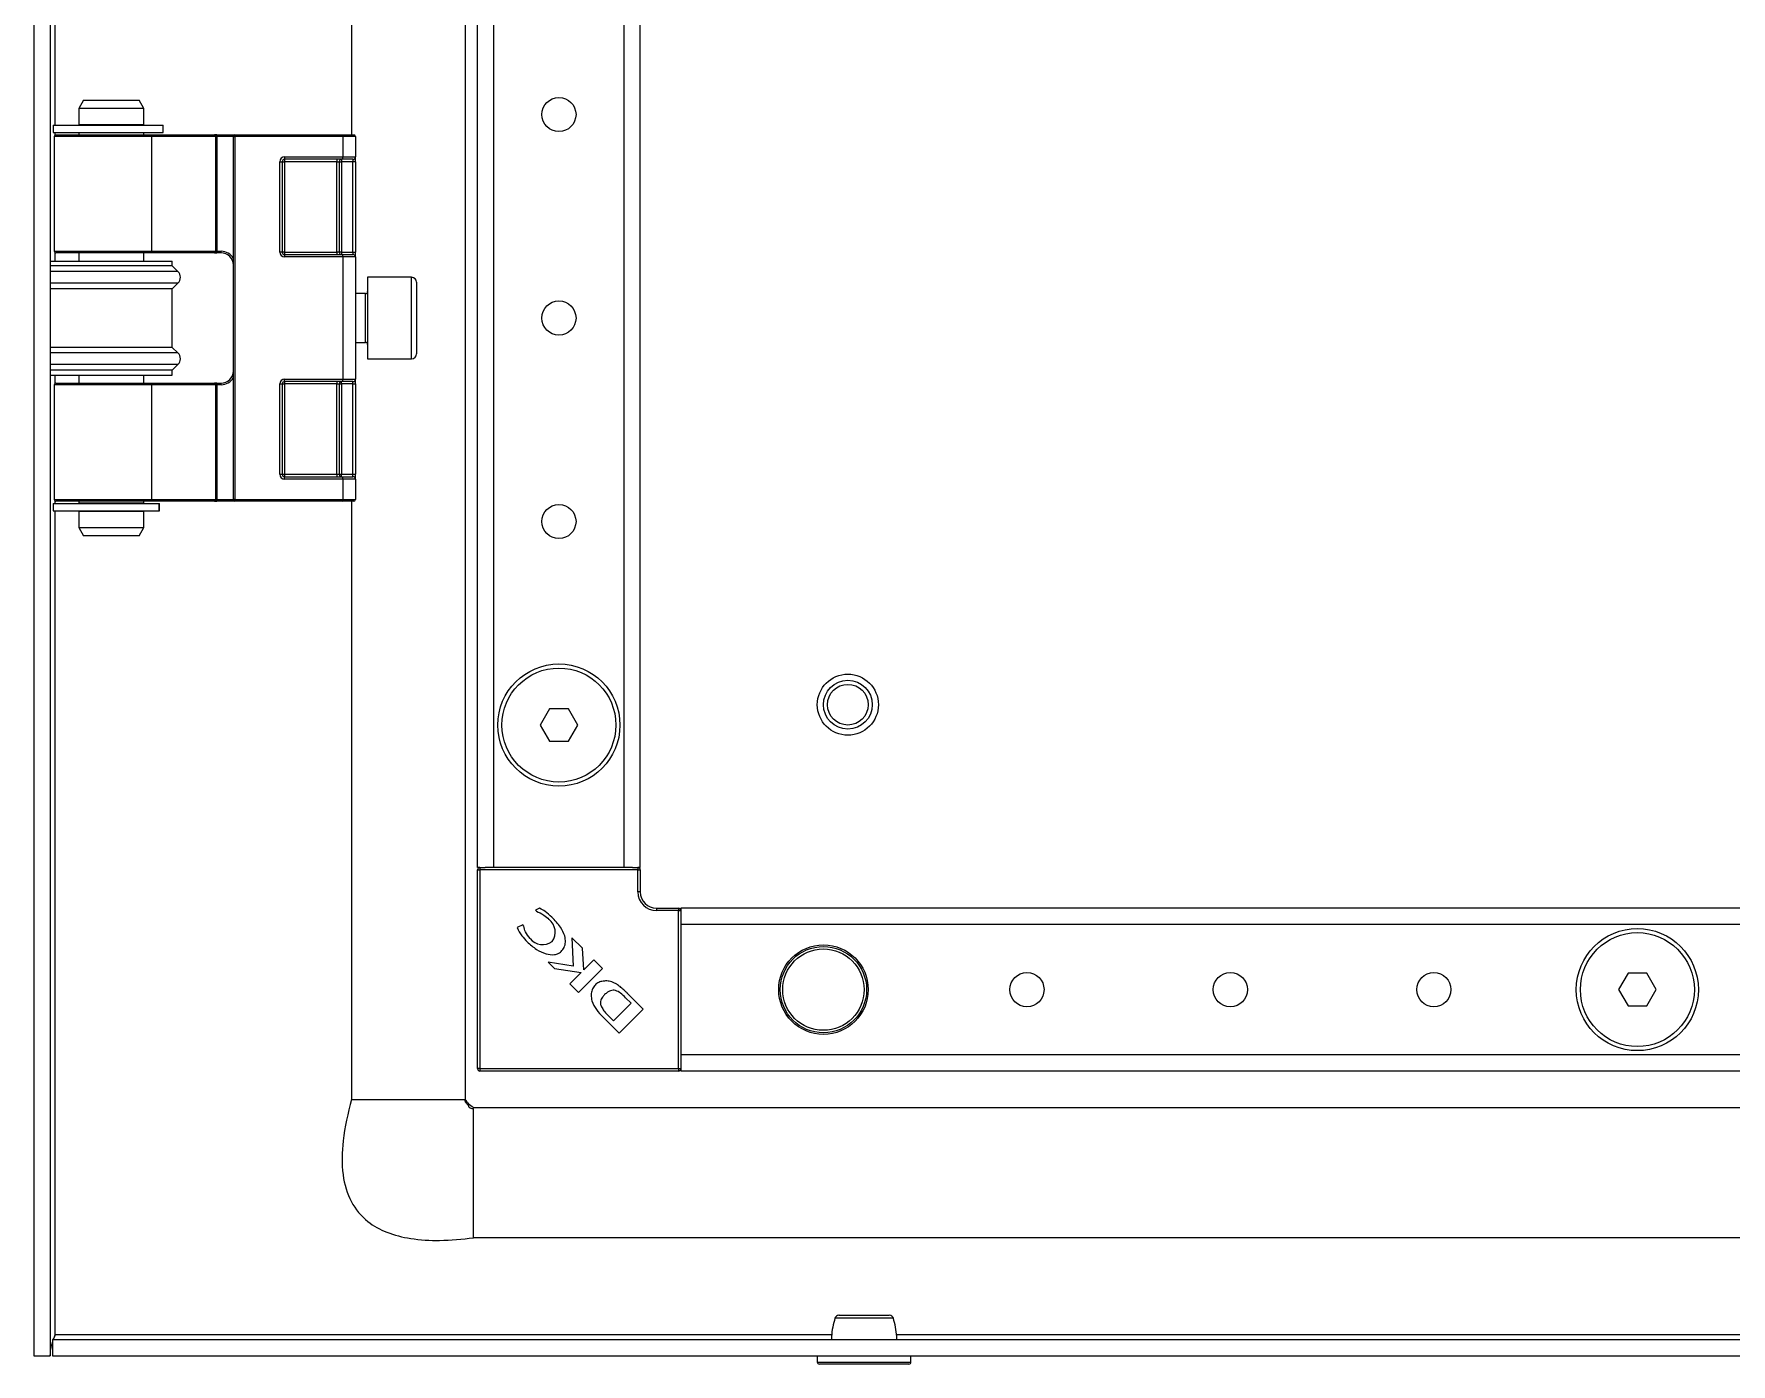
# Model space of a CAD drawing. Header units: millimetres. Extents: x -683 to 2605, y -1229 to 1219.
# Drawn here: x -454.2 to -245.6, y -801.6 to -638.2 of the extents above; entities that cross this region are included whole.
import ezdxf

# ---------------------------------------------------------------- set-up
doc = ezdxf.new("R2010")
doc.units = ezdxf.units.MM

msp = doc.modelspace()

# ---------------------------------------------------------------- linework, layer by layer
at = {"color": 7, "linetype": 'Continuous', "lineweight": 25}
for p, q in [((-454.16, 554.38), (-454.16, -800.62)), ((-452.16, 554.38), (-452.16, -800.62)), ((-401.16, 522.88), (-401.16, -769.12)), ((-399.66, -740.62), (-399.66, 494.38)), ((-379.66, -740.62), (-379.66, 494.38)), ((-415.16, -345.62), (-415.16, -650.62)), ((-448.08, -646.37), (-448.66, -647.37)), ((-448.08, -646.37), (-445.11, -646.37)), ((-445.11, -646.37), (-441.24, -646.37)), ((-440.66, -647.37), (-441.24, -646.37)), ((-448.66, -647.37), (-448.66, -649.37)), ((-445.19, -647.37), (-448.66, -647.37)), ((-440.66, -647.37), (-445.19, -647.37)), ((-440.66, -649.37), (-440.66, -647.37)), ((-451.81, -649.42), (-451.81, -650.32)), ((-451.81, -649.42), (-438.34, -649.42)), ((-451.81, -650.32), (-438.34, -650.32)), ((-440.66, -649.37), (-448.66, -649.37)), ((-448.66, -650.37), (-448.66, -650.62)), ((-440.66, -650.37), (-448.66, -650.37)), ((-448.16, -649.37), (-448.16, -649.42)), ((-448.16, -650.32), (-448.16, -650.37)), ((-441.16, -649.42), (-441.16, -649.37)), ((-441.16, -650.37), (-441.16, -650.32)), ((-440.66, -650.62), (-440.66, -650.37)), ((-438.34, -649.42), (-438.29, -649.42)), ((-438.34, -650.32), (-438.29, -650.32)), ((-438.29, -650.32), (-438.29, -649.42)), ((-451.66, -650.82), (-451.66, -664.92)), ((-451.46, -650.62), (-439.85, -650.62)), ((-439.85, -650.62), (-431.96, -650.62)), ((-431.68, -650.62), (-431.96, -650.62)), ((-431.68, -650.62), (-429.46, -650.62)), ((-429.66, -695.42), (-429.66, -650.82)), ((-429.46, -650.62), (-416.24, -650.62)), ((-416.24, -650.62), (-414.86, -650.62)), ((-416.16, -653.32), (-416.16, -650.82)), ((-414.66, -650.82), (-414.66, -653.32)), ((-423.66, -653.92), (-423.66, -665.02)), ((-416.28, -653.62), (-423.36, -653.62)), ((-416.66, -653.92), (-416.66, -665.02)), ((-414.96, -653.62), (-416.28, -653.62)), ((-414.66, -653.92), (-414.66, -653.32)), ((-414.66, -653.92), (-414.66, -665.02)), ((-439.85, -665.12), (-451.46, -665.12)), ((-448.66, -665.12), (-448.66, -666.12)), ((-440.66, -666.12), (-440.66, -665.12)), ((-431.96, -665.12), (-439.85, -665.12)), ((-431.96, -665.12), (-431.68, -665.12)), ((-431.16, -665.12), (-431.68, -665.12)), ((-414.66, -665.62), (-414.66, -665.02)), ((-452.16, -666.12), (-437.16, -666.12)), ((-437.16, -666.72), (-452.16, -666.72)), ((-437.16, -666.72), (-437.16, -666.12)), ((-436.46, -667.4), (-437.16, -666.72)), ((-423.36, -665.32), (-416.28, -665.32)), ((-416.28, -665.32), (-414.96, -665.32)), ((-416.16, -680.62), (-416.16, -665.62)), ((-414.66, -665.62), (-414.66, -680.62)), ((-437.16, -669.52), (-436.46, -668.83)), ((-407.76, -668.12), (-413.16, -668.12)), ((-413.16, -668.12), (-413.16, -673.12)), ((-407.16, -668.72), (-407.16, -673.12)), ((-437.16, -669.52), (-452.16, -669.52)), ((-437.16, -676.72), (-437.16, -669.52)), ((-413.41, -670.12), (-414.66, -670.12)), ((-413.16, -673.12), (-413.16, -678.12)), ((-407.16, -673.12), (-407.16, -677.52)), ((-437.16, -676.72), (-452.16, -676.72)), ((-436.46, -677.4), (-437.16, -676.72)), ((-414.66, -676.12), (-413.41, -676.12)), ((-437.16, -679.52), (-452.16, -679.52)), ((-437.16, -679.52), (-436.46, -678.83)), ((-437.16, -680.12), (-437.16, -679.52)), ((-413.16, -678.12), (-407.76, -678.12)), ((-452.16, -680.12), (-437.16, -680.12)), ((-451.66, -681.32), (-451.66, -695.42)), ((-451.46, -681.12), (-439.85, -681.12)), ((-448.66, -680.12), (-448.66, -681.12)), ((-440.66, -681.12), (-440.66, -680.12)), ((-439.85, -681.12), (-431.96, -681.12)), ((-431.68, -681.12), (-431.96, -681.12)), ((-431.68, -681.12), (-431.16, -681.12)), ((-423.66, -681.22), (-423.66, -692.32)), ((-416.28, -680.92), (-423.36, -680.92)), ((-416.66, -681.22), (-416.66, -692.32)), ((-414.96, -680.92), (-416.28, -680.92)), ((-414.66, -681.22), (-414.66, -680.62)), ((-414.66, -681.22), (-414.66, -692.32)), ((-423.36, -692.62), (-416.28, -692.62)), ((-416.28, -692.62), (-414.96, -692.62)), ((-416.16, -695.42), (-416.16, -692.92)), ((-414.66, -692.92), (-414.66, -692.32)), ((-414.66, -692.92), (-414.66, -695.42)), ((-451.81, -695.92), (-451.81, -696.82)), ((-451.81, -695.92), (-438.82, -695.92)), ((-439.85, -695.62), (-451.46, -695.62)), ((-448.66, -695.62), (-448.66, -695.87)), ((-440.66, -695.87), (-448.66, -695.87)), ((-448.16, -695.87), (-448.16, -695.92)), ((-441.16, -695.92), (-441.16, -695.87)), ((-440.66, -695.87), (-440.66, -695.62)), ((-431.96, -695.62), (-439.85, -695.62)), ((-438.82, -695.92), (-438.74, -695.92)), ((-438.74, -696.82), (-438.74, -695.92)), ((-438.74, -695.92), (-438.72, -695.92)), ((-438.72, -696.82), (-438.72, -695.92)), ((-431.96, -695.62), (-431.68, -695.62)), ((-429.46, -695.62), (-431.68, -695.62)), ((-416.24, -695.62), (-429.46, -695.62)), ((-414.86, -695.62), (-416.24, -695.62)), ((-415.16, -695.62), (-415.16, -769.12)), ((-451.81, -696.82), (-438.82, -696.82)), ((-448.66, -696.87), (-448.66, -698.87)), ((-440.66, -696.87), (-448.66, -696.87)), ((-448.16, -696.82), (-448.16, -696.87)), ((-441.16, -696.87), (-441.16, -696.82)), ((-440.66, -698.87), (-440.66, -696.87)), ((-438.82, -696.82), (-438.74, -696.82)), ((-438.74, -696.82), (-438.72, -696.82)), ((-448.66, -698.87), (-448.08, -699.87)), ((-448.66, -698.87), (-440.66, -698.87)), ((-441.24, -699.87), (-448.08, -699.87)), ((-441.24, -699.87), (-440.66, -698.87)), ((-390.81, -721.12), (-391.97, -723.12)), ((-388.5, -721.12), (-390.81, -721.12)), ((-387.35, -723.12), (-388.5, -721.12)), ((-391.97, -723.12), (-390.81, -725.12)), ((-388.5, -725.12), (-387.35, -723.12)), ((-390.81, -725.12), (-388.5, -725.12)), ((-399.36, -740.62), (-399.66, -740.62)), ((-399.66, -765.32), (-399.66, -740.92)), ((-399.36, -740.62), (-398.71, -740.62)), ((-397.66, -740.62), (-398.71, -740.62)), ((-381.66, -740.62), (-397.66, -740.62)), ((-380.6, -740.62), (-381.66, -740.62)), ((-380.6, -740.62), (-379.96, -740.62)), ((-379.66, -740.62), (-379.96, -740.62)), ((-379.66, -740.92), (-379.66, -743.62)), ((-392.03, -745.62), (-392.54, -745.87)), ((-392.54, -745.87), (-392.43, -745.98)), ((-377.66, -745.62), (-374.96, -745.62)), ((-194.66, -745.62), (-374.66, -745.62)), ((-374.66, -745.62), (-374.66, -745.92)), ((-374.66, -745.92), (-374.66, -746.56)), ((-394.11, -747.68), (-394.8, -748.01)), ((-393.98, -747.82), (-394.11, -747.68)), ((-374.66, -746.56), (-374.66, -747.62)), ((-374.66, -747.62), (-374.66, -763.62)), ((-388.07, -749.25), (-387.89, -752.72)), ((-386.78, -750.53), (-388.07, -749.25)), ((-386.61, -753.19), (-386.78, -750.53)), ((-390.99, -752.25), (-390.19, -753.04)), ((-387.89, -752.72), (-390.99, -752.25)), ((-385.37, -751.95), (-386.61, -753.19)), ((-384.31, -753.01), (-385.37, -751.95)), ((-390.19, -753.04), (-386.93, -753.53)), ((-386.93, -753.53), (-388.32, -754.92)), ((-387.27, -755.97), (-384.31, -753.01)), ((-258.31, -753.62), (-259.47, -755.62)), ((-256, -753.62), (-258.31, -753.62)), ((-254.85, -755.62), (-256, -753.62)), ((-388.32, -754.92), (-387.27, -755.97)), ((-380.79, -757.27), (-381.46, -756.61)), ((-381.2, -756.12), (-381.21, -756.1)), ((-379.31, -758.01), (-381.2, -756.12)), ((-259.47, -755.62), (-258.31, -757.62)), ((-256, -757.62), (-254.85, -755.62)), ((-383.71, -758.73), (-382.97, -759.45)), ((-382.97, -759.45), (-380.79, -757.27)), ((-382.26, -760.97), (-379.31, -758.01)), ((-258.31, -757.62), (-256, -757.62)), ((-384.26, -758.98), (-382.26, -760.97)), ((-374.66, -763.62), (-374.66, -764.67)), ((-374.66, -764.67), (-374.66, -765.32)), ((-374.96, -765.62), (-399.36, -765.62)), ((-374.66, -765.32), (-374.66, -765.62)), ((-194.66, -765.62), (-374.66, -765.62)), ((-400.16, -770.12), (-194.06, -770.12)), ((-67.16, -786.12), (-400.16, -786.12)), ((-451.75, -798.62), (-451.56, -798.02)), ((-454.16, -800.62), (-452.16, -800.62)), ((-451.86, -798.62), (-61.46, -798.62)), ((-451.86, -798.62), (-451.86, -800.62)), ((-451.86, -800.62), (-61.46, -800.62)), ((-357.91, -800.62), (-357.91, -801.37)), ((-346.41, -801.37), (-346.41, -800.62)), ((-355.17, -801.62), (-357.66, -801.62)), ((-346.66, -801.62), (-355.17, -801.62))]:
    msp.add_line(p, q, dxfattribs=at)
at = {"color": 8, "linetype": 'Continuous', "lineweight": 18}
for p, q in [((-397.66, -740.62), (-397.66, 494.38)), ((-381.66, -740.62), (-381.66, 494.38)), ((-451.56, -649.42), (-451.56, -346.82)), ((-451.56, -650.64), (-451.56, -650.32)), ((-438.34, -649.42), (-438.34, -650.32)), ((-439.71, -650.82), (-451.66, -650.82)), ((-439.71, -650.82), (-439.71, -664.92)), ((-431.82, -650.82), (-439.71, -650.82)), ((-431.82, -664.92), (-431.82, -650.82)), ((-431.68, -650.82), (-431.82, -650.82)), ((-431.68, -650.82), (-431.68, -650.62)), ((-431.68, -650.82), (-431.68, -664.92)), ((-429.66, -650.82), (-431.68, -650.82)), ((-429.66, -650.82), (-429.46, -650.82)), ((-429.46, -650.62), (-429.46, -650.82)), ((-429.46, -650.82), (-429.46, -695.42)), ((-416.16, -650.82), (-429.46, -650.82)), ((-414.66, -650.82), (-416.16, -650.82)), ((-423.96, -665.02), (-423.96, -653.92)), ((-423.96, -653.92), (-423.66, -653.92)), ((-423.66, -653.92), (-423.36, -653.92)), ((-423.36, -653.32), (-416.16, -653.32)), ((-423.36, -653.32), (-423.36, -653.62)), ((-423.36, -653.62), (-423.36, -653.92)), ((-416.96, -653.92), (-423.36, -653.92)), ((-423.36, -653.92), (-423.36, -665.02)), ((-416.96, -653.62), (-416.96, -653.92)), ((-416.96, -653.92), (-416.66, -653.92)), ((-416.96, -665.02), (-416.96, -653.92)), ((-416.66, -653.92), (-416.36, -653.92)), ((-416.36, -653.62), (-416.36, -653.92)), ((-414.96, -653.92), (-416.36, -653.92)), ((-416.36, -653.92), (-416.36, -665.02)), ((-416.16, -653.32), (-414.66, -653.32)), ((-414.96, -653.62), (-414.96, -653.92)), ((-414.66, -653.92), (-414.96, -653.92)), ((-414.96, -665.02), (-414.96, -653.92)), ((-451.66, -664.92), (-439.71, -664.92)), ((-451.56, -666.12), (-451.56, -665.09)), ((-439.71, -664.92), (-431.82, -664.92)), ((-431.68, -664.92), (-431.82, -664.92)), ((-431.68, -665.12), (-431.68, -664.92)), ((-431.68, -664.92), (-431.16, -664.92)), ((-431.16, -665.12), (-431.16, -664.92)), ((-423.66, -665.02), (-423.96, -665.02)), ((-423.36, -665.02), (-423.66, -665.02)), ((-423.36, -665.02), (-416.96, -665.02)), ((-423.36, -665.02), (-423.36, -665.32)), ((-416.96, -665.02), (-416.96, -665.32)), ((-416.66, -665.02), (-416.96, -665.02)), ((-416.36, -665.02), (-416.66, -665.02)), ((-416.36, -665.02), (-414.96, -665.02)), ((-416.36, -665.02), (-416.36, -665.32)), ((-414.96, -665.02), (-414.96, -665.32)), ((-414.96, -665.02), (-414.66, -665.02)), ((-423.36, -665.32), (-423.36, -665.62)), ((-416.16, -665.62), (-423.36, -665.62)), ((-414.66, -665.62), (-416.16, -665.62)), ((-436.46, -667.4), (-452.16, -667.4)), ((-436.46, -668.83), (-452.16, -668.83)), ((-407.76, -673.12), (-407.76, -668.12)), ((-413.41, -676.12), (-413.41, -670.12)), ((-407.76, -678.12), (-407.76, -673.12)), ((-436.46, -677.4), (-452.16, -677.4)), ((-436.46, -678.83), (-452.16, -678.83)), ((-439.71, -681.32), (-451.66, -681.32)), ((-451.56, -681.14), (-451.56, -680.12)), ((-439.71, -681.32), (-439.71, -695.42)), ((-431.82, -681.32), (-439.71, -681.32)), ((-431.82, -695.42), (-431.82, -681.32)), ((-431.82, -681.32), (-431.68, -681.32)), ((-431.68, -681.32), (-431.68, -681.12)), ((-431.68, -681.32), (-431.68, -695.42)), ((-431.16, -681.32), (-431.68, -681.32)), ((-431.16, -681.32), (-431.16, -681.12)), ((-423.96, -692.32), (-423.96, -681.22)), ((-423.96, -681.22), (-423.66, -681.22)), ((-423.66, -681.22), (-423.36, -681.22)), ((-423.36, -680.62), (-416.16, -680.62)), ((-423.36, -680.92), (-423.36, -680.62)), ((-423.36, -680.92), (-423.36, -681.22)), ((-416.96, -681.22), (-423.36, -681.22)), ((-423.36, -681.22), (-423.36, -692.32)), ((-416.96, -680.92), (-416.96, -681.22)), ((-416.96, -681.22), (-416.66, -681.22)), ((-416.96, -692.32), (-416.96, -681.22)), ((-416.66, -681.22), (-416.36, -681.22)), ((-416.36, -681.22), (-416.36, -680.92)), ((-414.96, -681.22), (-416.36, -681.22)), ((-416.36, -681.22), (-416.36, -692.32)), ((-416.16, -680.62), (-414.66, -680.62)), ((-414.96, -681.22), (-414.96, -680.92)), ((-414.96, -681.22), (-414.66, -681.22)), ((-414.96, -692.32), (-414.96, -681.22)), ((-423.96, -692.32), (-423.66, -692.32)), ((-423.66, -692.32), (-423.36, -692.32)), ((-423.36, -692.32), (-416.96, -692.32)), ((-423.36, -692.32), (-423.36, -692.62)), ((-423.36, -692.92), (-423.36, -692.62)), ((-416.16, -692.92), (-423.36, -692.92)), ((-416.96, -692.32), (-416.96, -692.62)), ((-416.96, -692.32), (-416.66, -692.32)), ((-416.66, -692.32), (-416.36, -692.32)), ((-416.36, -692.62), (-416.36, -692.32)), ((-416.36, -692.32), (-414.96, -692.32)), ((-414.66, -692.92), (-416.16, -692.92)), ((-414.96, -692.62), (-414.96, -692.32)), ((-414.96, -692.32), (-414.66, -692.32)), ((-451.66, -695.42), (-439.71, -695.42)), ((-451.56, -695.92), (-451.56, -695.59)), ((-439.71, -695.42), (-431.82, -695.42)), ((-438.82, -695.92), (-438.82, -696.82)), ((-431.82, -695.42), (-431.68, -695.42)), ((-431.68, -695.62), (-431.68, -695.42)), ((-431.68, -695.42), (-429.66, -695.42)), ((-429.46, -695.42), (-429.66, -695.42)), ((-429.46, -695.42), (-416.16, -695.42)), ((-429.46, -695.42), (-429.46, -695.62)), ((-416.16, -695.42), (-414.66, -695.42)), ((-451.56, -798.02), (-451.56, -696.82)), ((-399.66, -740.92), (-399.36, -740.92)), ((-399.36, -740.62), (-399.36, -740.92)), ((-399.36, -740.92), (-399.36, -765.32)), ((-379.96, -740.92), (-399.36, -740.92)), ((-379.96, -740.62), (-379.96, -740.92)), ((-379.96, -743.62), (-379.96, -740.92)), ((-379.96, -740.92), (-379.66, -740.92)), ((-379.66, -743.62), (-379.96, -743.62)), ((-377.66, -745.62), (-377.66, -745.92)), ((-374.96, -745.92), (-377.66, -745.92)), ((-374.96, -745.62), (-374.96, -745.92)), ((-374.96, -765.32), (-374.96, -745.92)), ((-374.96, -745.92), (-374.66, -745.92)), ((-194.66, -747.62), (-374.66, -747.62)), ((-194.66, -763.62), (-374.66, -763.62)), ((-399.36, -765.32), (-399.66, -765.32)), ((-399.36, -765.32), (-374.96, -765.32)), ((-399.36, -765.32), (-399.36, -765.62)), ((-374.96, -765.32), (-374.96, -765.62)), ((-374.96, -765.32), (-374.66, -765.32)), ((-356.13, -798.02), (-451.56, -798.02)), ((-165.13, -798.02), (-348.19, -798.02)), ((-357.91, -801.37), (-355.3, -801.37)), ((-355.3, -801.37), (-346.41, -801.37))]:
    msp.add_line(p, q, dxfattribs=at)
at = {"color": 7, "linetype": 'Continuous', "lineweight": 25}
for centre, radius in [((-389.66, -648.12), 2.1), ((-389.66, -673.12), 2.1), ((-389.66, -698.12), 2.1), ((-389.66, -723.12), 7.5), ((-389.66, -723.12), 7), ((-354.16, -720.62), 3.75), ((-354.16, -720.62), 3), ((-354.16, -720.62), 2.5), ((-257.16, -755.62), 7.5), ((-357.16, -755.62), 5.5), ((-357.16, -755.62), 5), ((-257.16, -755.62), 7), ((-332.16, -755.62), 2.1), ((-307.16, -755.62), 2.1), ((-282.16, -755.62), 2.1)]:
    msp.add_circle(centre, radius, dxfattribs=at)
at = {"color": 8, "linetype": 'Continuous', "lineweight": 18}
msp.add_circle((-357.16, -755.62), 5.3, dxfattribs=at)
at = {"color": 7, "linetype": 'Continuous', "lineweight": 25}
for centre, radius, start, end in [((-451.46, -650.82), 0.2, 90, 180), ((-429.46, -650.82), 0.2, 90, 180), ((-414.86, -650.82), 0.2, 0, 90), ((-423.36, -653.92), 0.3, 90, 180), ((-416.36, -653.92), 0.3, 90, 180), ((-414.96, -653.32), 0.3, 270, 0), ((-451.46, -664.92), 0.2, 180, 270), ((-431.16, -666.62), 1.5, 0, 90), ((-423.36, -665.02), 0.3, 180, 270), ((-416.36, -665.02), 0.3, 180, 270), ((-414.96, -665.62), 0.3, 0, 90), ((-437.16, -668.12), 1, 314.427, 45.573), ((-407.76, -668.72), 0.6, 0, 90), ((-413.41, -669.87), 0.25, 270, 360), ((-437.16, -678.12), 1, 314.427, 45.573), ((-413.41, -676.37), 0.25, 0, 90), ((-407.76, -677.52), 0.6, 270, 0), ((-431.16, -679.62), 1.5, 270, 0), ((-451.46, -681.32), 0.2, 90, 180), ((-423.36, -681.22), 0.3, 90, 180), ((-416.36, -681.22), 0.3, 90, 180), ((-414.96, -680.62), 0.3, 270, 0), ((-423.36, -692.32), 0.3, 180, 270), ((-416.36, -692.32), 0.3, 180, 270), ((-414.96, -692.92), 0.3, 0, 90), ((-451.46, -695.42), 0.2, 180, 270), ((-429.46, -695.42), 0.2, 180, 270), ((-414.86, -695.42), 0.2, 270, 0), ((-399.36, -740.92), 0.3, 90, 180), ((-379.96, -740.92), 0.3, 0, 90), ((-377.66, -743.62), 2, 180, 270), ((-374.96, -745.92), 0.3, 0, 90), ((-392.06, -748.54), 1.94, 323.3097, 52.3464), ((-391.66, -748.11), 1.97, 218.454, 305.887), ((-381.05, -755.32), 4.87, 200.3445, 228.7777), ((-379.24, -754.54), 6.12, 216.9888, 223.0744), ((-399.36, -765.32), 0.3, 180, 270), ((-374.96, -765.32), 0.3, 270, 0), ((-355.27, -796.12), 0.5, 89.9637, 164.834), ((-349.05, -796.12), 0.5, 15.2465, 90.046), ((-357.66, -801.37), 0.25, 180, 270), ((-346.66, -801.37), 0.25, 270, 0)]:
    msp.add_arc(centre, radius, start, end, dxfattribs=at)
at = {"color": 8, "linetype": 'Continuous', "lineweight": 18}
for centre, radius, start, end in [((-439.89, -650.79), 0.179, 351.9505, 78.5782), ((-431.99, -650.79), 0.179, 351.9505, 78.5782), ((-423.36, -653.92), 0.6, 90, 180), ((-439.89, -664.94), 0.179, 281.4218, 8.0495), ((-431.99, -664.94), 0.179, 281.4218, 8.0495), ((-431.16, -666.62), 1.7, 28.0725, 90), ((-423.36, -665.02), 0.6, 180, 270), ((-439.89, -681.29), 0.179, 351.9505, 78.5782), ((-431.99, -681.29), 0.179, 351.9505, 78.5782), ((-431.16, -679.62), 1.7, 270, 331.9275), ((-423.36, -681.22), 0.6, 90, 180), ((-423.36, -692.32), 0.6, 180, 270), ((-439.89, -695.44), 0.179, 281.4218, 8.0495), ((-431.99, -695.44), 0.179, 281.4218, 8.0495), ((-377.66, -743.62), 2.3, 180, 270)]:
    msp.add_arc(centre, radius, start, end, dxfattribs=at)
at = {"color": 7, "linetype": 'Continuous', "lineweight": 25}
for centre, major_axis, start_param, end_param in [((-416.24, -650.82), (0, 0.2), 4.712389, 6.283185), ((-416.28, -653.32), (0, 0.3), 3.141593, 4.712389), ((-416.28, -665.62), (0, 0.3), 4.712389, 6.283185), ((-416.28, -680.62), (0, 0.3), 3.141593, 4.712389), ((-416.28, -692.92), (0, 0.3), 4.712389, 6.283185), ((-416.24, -695.42), (0, 0.2), 3.141593, 4.712389)]:
    msp.add_ellipse(centre, major_axis=major_axis, ratio=0.414214, start_param=start_param, end_param=end_param, dxfattribs=at)
for points, knots in [([(-392.43, -745.98), (-392.12, -746.12), (-391.55, -746.38), (-391.09, -746.81), (-390.88, -747.01)], [0, 0, 0, 0, 0.547643, 1, 1, 1, 1]), ([(-390.52, -746.72), (-390.79, -746.48), (-391.25, -746.05), (-391.8, -745.75), (-392.03, -745.62)], [0, 0, 0, 0, 0.5776526, 1, 1, 1, 1]), ([(-394.8, -748.01), (-394.62, -748.35), (-394.28, -748.98), (-393.79, -749.51), (-393.56, -749.75)], [0, 0, 0, 0, 0.5368, 1, 1, 1, 1]), ([(-393.2, -749.33), (-393.42, -749.07), (-393.8, -748.63), (-393.92, -748.06), (-393.98, -747.82)], [0, 0, 0, 0, 0.579608, 1, 1, 1, 1]), ([(-389.4, -750.95), (-389.26, -750.79), (-388.98, -750.45), (-388.81, -749.76), (-388.94, -748.88), (-389.51, -747.81), (-390.15, -747.12), (-390.52, -746.72)], [0, 0, 0, 0, 0.130532, 0.266031, 0.423997, 0.666819, 1, 1, 1, 1]), ([(-393.56, -749.75), (-393.19, -750.08), (-392.5, -750.69), (-391.33, -751.24), (-390.39, -751.38), (-389.74, -751.23), (-389.51, -751.04), (-389.4, -750.95)], [0, 0, 0, 0, 0.315674, 0.58952, 0.813199, 0.909026, 1, 1, 1, 1]), ([(-382.54, -754.97), (-382.75, -754.86), (-383.13, -754.65), (-383.77, -754.54), (-384.36, -754.57), (-384.9, -754.78), (-385.33, -755.14), (-385.62, -755.65), (-385.74, -756.31), (-385.66, -756.76), (-385.61, -757.01)], [0, 0, 0, 0, 0.138091, 0.265455, 0.384013, 0.496103, 0.605759, 0.71979, 0.847662, 1, 1, 1, 1]), ([(-384.04, -756.24), (-384.13, -756.34), (-384.3, -756.51), (-384.48, -756.79), (-384.57, -757.06), (-384.57, -757.39), (-384.42, -757.79), (-384.23, -758.07), (-384.13, -758.23)], [0, 0, 0, 0, 0.176808, 0.319231, 0.43938, 0.552395, 0.749205, 1, 1, 1, 1]), ([(-381.46, -756.61), (-381.66, -756.42), (-382.03, -756.07), (-382.57, -755.74), (-383.02, -755.68), (-383.36, -755.75), (-383.71, -755.94), (-383.93, -756.13), (-384.04, -756.24)], [0, 0, 0, 0, 0.2746757, 0.5030419, 0.607381, 0.7165791, 0.8434117, 1, 1, 1, 1]), ([(-381.7, -755.65), (-381.85, -755.51), (-382.11, -755.27), (-382.41, -755.06), (-382.54, -754.97)], [0, 0, 0, 0, 0.55183, 1, 1, 1, 1]), ([(-381.21, -756.1), (-381.29, -756.03), (-381.45, -755.87), (-381.61, -755.72), (-381.7, -755.65)], [0, 0, 0, 0, 0.486421, 1, 1, 1, 1]), ([(-415.16, -769.12), (-415.56, -770.8), (-416.3, -773.84), (-416.39, -778.15), (-415.42, -781.7), (-413.37, -784.15), (-410.73, -785.58), (-407.71, -786.32), (-404.11, -786.52), (-401.54, -786.26), (-400.16, -786.12)], [0, 0, 0, 0, 0.1760674, 0.3182248, 0.4355964, 0.5434819, 0.6338893, 0.7371517, 0.8581828, 1, 1, 1, 1]), ([(-402.14, -769.12), (-401.84, -769.12), (-401.39, -769.12), (-401.3, -769.12), (-401.27, -769.12)], [0, 0, 0, 0, 0.649139, 1, 1, 1, 1]), ([(-400.16, -770.28), (-400.26, -770.27), (-400.4, -770.25), (-400.55, -770.18), (-400.64, -770.12), (-400.69, -770.06), (-400.73, -769.98), (-400.76, -769.91), (-400.83, -769.74), (-401, -769.66), (-401.15, -769.43), (-401.18, -769.23), (-401.19, -769.12)], [0, 0, 0, 0, 0.146823, 0.202041, 0.247643, 0.28691, 0.323569, 0.360785, 0.40083, 0.628513, 0.79432, 1, 1, 1, 1]), ([(-400.16, -770.12), (-400.38, -769.97), (-400.78, -769.7), (-401.04, -769.3), (-401.16, -769.12)], [0, 0, 0, 0, 0.556114, 1, 1, 1, 1]), ([(-400.16, -786.12), (-400.16, -786.09), (-400.16, -786.02), (-400.16, -785.38), (-400.16, -783.92), (-400.16, -781.73), (-400.16, -779.73), (-400.16, -778.12), (-400.16, -776.51), (-400.16, -774.51), (-400.16, -772.33), (-400.16, -770.82), (-400.16, -770.42), (-400.16, -770.28)], [0, 0, 0, 0, 0.069165, 0.1363, 0.267291, 0.398282, 0.465417, 0.534583, 0.603748, 0.670883, 0.801874, 0.932865, 1, 1, 1, 1]), ([(-355.75, -795.97), (-355.94, -796.71), (-356.16, -797.57), (-356.18, -798.49), (-356.18, -798.62)], [0, 0, 0, 0, 0.85815, 1, 1, 1, 1]), ([(-355.23, -795.62), (-355.24, -795.62), (-355.29, -795.62), (-355.01, -795.62), (-354.49, -795.62), (-353.77, -795.62), (-352.92, -795.62), (-351.85, -795.62), (-350.83, -795.62), (-349.94, -795.62), (-349.33, -795.62), (-349.04, -795.62), (-349.08, -795.62), (-349.09, -795.62)], [0, 0, 0, 0, 0.03384, 0.141254, 0.248698, 0.315774, 0.423314, 0.530846, 0.63821, 0.745706, 0.853372, 0.960917, 1, 1, 1, 1]), ([(-348.14, -798.62), (-348.14, -798.49), (-348.16, -797.57), (-348.38, -796.71), (-348.57, -795.97)], [0, 0, 0, 0, 0.14185, 1, 1, 1, 1]), ([(-452.16, -800.62), (-452.13, -800.18), (-452.1, -799.62), (-451.9, -799.06), (-451.86, -798.94)], [0, 0, 0, 0, 0.773459, 1, 1, 1, 1])]:
    msp.add_open_spline(points, degree=3, knots=knots, dxfattribs=at)
for points in [[(-415.16, -769.12), (-415.12, -769.12), (-415.03, -769.12), (-414.46, -769.12), (-414.18, -769.12)], [(-414.18, -769.12), (-413.85, -769.12), (-413.19, -769.12), (-412.21, -769.12), (-411.73, -769.12)], [(-411.73, -769.12), (-411.17, -769.12), (-410.04, -769.12), (-408.79, -769.12), (-408.16, -769.12)], [(-408.16, -769.12), (-407.53, -769.12), (-406.28, -769.12), (-405.15, -769.12), (-404.59, -769.12)], [(-404.59, -769.12), (-404.1, -769.12), (-403.13, -769.12), (-402.47, -769.12), (-402.14, -769.12)], [(-451.56, -798.02), (-451.58, -798.1), (-451.63, -798.25), (-451.71, -798.45), (-451.78, -798.59), (-451.83, -798.61), (-451.86, -798.62)]]:
    msp.add_open_spline(points, degree=3, dxfattribs=at)
at = {"color": 8, "linetype": 'Continuous', "lineweight": 18}
msp.add_open_spline([(-348.61, -795.99), (-348.6, -795.99), (-348.55, -795.99), (-348.89, -795.99), (-349.6, -795.99), (-350.62, -795.99), (-351.8, -795.99), (-353.03, -795.99), (-354.02, -795.99), (-354.85, -795.99), (-355.45, -795.99), (-355.77, -795.99), (-355.72, -795.99), (-355.71, -795.99)], degree=3, knots=[0, 0, 0, 0, 0.038891, 0.14638, 0.253973, 0.361383, 0.468681, 0.576165, 0.683665, 0.750707, 0.858068, 0.965424, 1, 1, 1, 1], dxfattribs=at)

doc.saveas('drawing.dxf')
